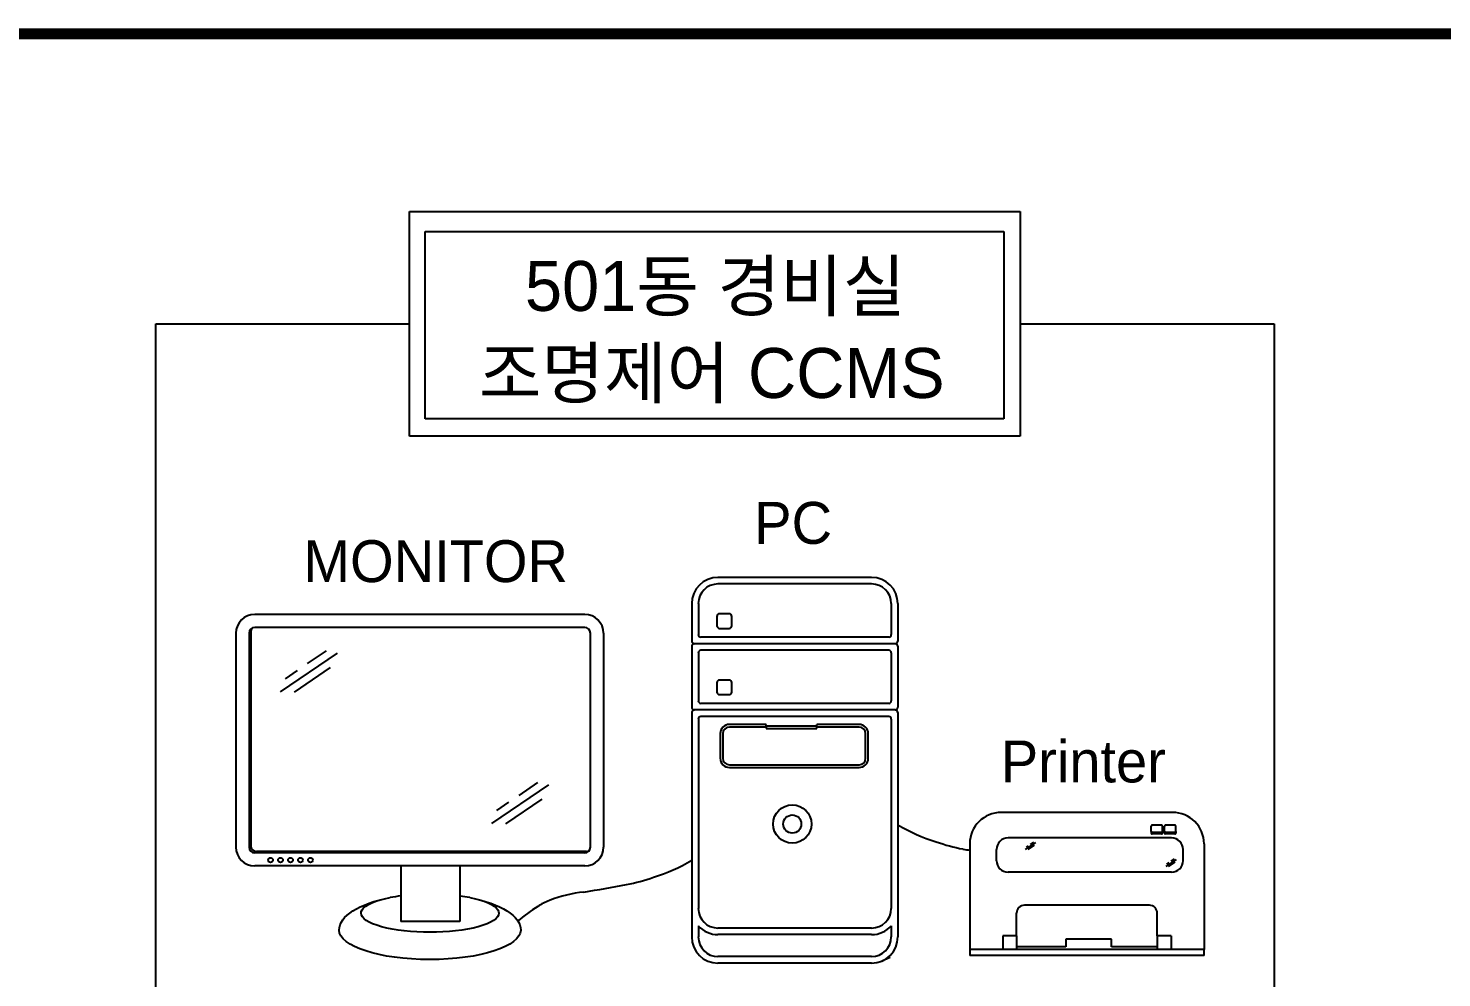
# Model space of a CAD drawing. Header units: millimetres. Extents: x 1282755 to 1285234, y -1758265 to -1757672.
# Drawn here: x 1282869.6 to 1282953.1, y -1758003.4 to -1757947.3 of the extents above; entities that cross this region are included whole.
import ezdxf
from ezdxf.enums import TextEntityAlignment as Align

# ---------------------------------------------------------------- set-up
doc = ezdxf.new("R2010")
doc.units = ezdxf.units.MM
doc.layers.add('MR', color=7, linetype='Continuous')
doc.styles.add('새굴림', font='NGULIM.TTF')

# ---------------------------------------------------------------- blocks, each defined once
blk = doc.blocks.new('CCMS(구성도)')
at = {"layer": 'MR', "color": 0}
for p, q in [((-368566.5, 61636.2), (-369084.9, 61636.2)), ((-368566.5, 61614.1), (-369084.9, 61614.1)), ((-369173.4, 61547.7), (-369173.4, 61421.4)), ((-369151.2, 61547.7), (-369151.2, 61443.6)), ((-368500.1, 61547.7), (-368500.1, 61443.6)), ((-368477.9, 61547.7), (-368477.9, 61421.4)), ((-369534.6, 61511.3), (-370648.2, 61511.3)), ((-369088.3, 61504.7), (-369088.3, 61473.1)), ((-369047.1, 61513.5), (-369079.4, 61513.5)), ((-369038.2, 61473.1), (-369038.2, 61504.7)), ((-370711.5, 61448), (-370711.5, 60725.8)), ((-370667.2, 61448), (-370667.2, 60725.8)), ((-370661.4, 61453.1), (-370661.4, 60730.8)), ((-369534.6, 61467), (-370648.2, 61467)), ((-369515.7, 61448), (-369515.7, 60725.8)), ((-369471.3, 61448), (-369471.3, 60725.8)), ((-368508.9, 61434.7), (-369142.4, 61434.7)), ((-369079.4, 61464.2), (-369047.1, 61464.2)), ((-370407.3, 61388.1), (-370470.7, 61345.2)), ((-369173.4, 61403.7), (-369173.4, 61197.8)), ((-368486.8, 61412.6), (-369164.5, 61412.6)), ((-368508.9, 61390.5), (-369142.4, 61390.5)), ((-368477.9, 61403.7), (-368477.9, 61197.8)), ((-370370.3, 61380.4), (-370562.2, 61250.5)), ((-369151.2, 61381.6), (-369151.2, 61220)), ((-368500.1, 61381.6), (-368500.1, 61220)), ((-370505.1, 61322), (-370545.8, 61294.4)), ((-370393.1, 61332.1), (-370515.4, 61249.4)), ((-369047.1, 61289.9), (-369079.4, 61289.9)), ((-369088.3, 61281.1), (-369088.3, 61249.5)), ((-369038.2, 61249.5), (-369038.2, 61281.1)), ((-368508.9, 61211.1), (-369142.4, 61211.1)), ((-369079.4, 61240.6), (-369047.1, 61240.6)), ((-369173.4, 61180.1), (-369173.4, 60423)), ((-368486.8, 61189), (-369164.5, 61189)), ((-369151.2, 61158), (-369151.2, 60519.4)), ((-368508.9, 61166.8), (-369142.4, 61166.8)), ((-368500.1, 61158), (-368500.1, 60519.4)), ((-368477.9, 61180.1), (-368477.9, 60423)), ((-369077.6, 61109), (-369077.6, 61025.9)), ((-369068.7, 61109), (-369068.7, 61025.9)), ((-368922.6, 61140), (-369046.6, 61140)), ((-368922.6, 61131.1), (-369046.6, 61131.1)), ((-368922.6, 61135), (-368922.6, 61140)), ((-368922.6, 61135), (-368751.5, 61135)), ((-368922.6, 61135), (-368922.6, 61126.2)), ((-368922.6, 61126.2), (-368751.5, 61126.2)), ((-368751.5, 61135), (-368751.5, 61140)), ((-368608.9, 61140), (-368751.5, 61140)), ((-368751.5, 61126.2), (-368751.5, 61135)), ((-368608.9, 61131.1), (-368751.5, 61131.1)), ((-368586.8, 61025.9), (-368586.8, 61109)), ((-368577.9, 61025.9), (-368577.9, 61109)), ((-369046.6, 61003.8), (-368608.9, 61003.8)), ((-369046.6, 60994.9), (-368608.9, 60994.9)), ((-369656.6, 60936), (-369848.6, 60806.2)), ((-369693.7, 60943.7), (-369757.1, 60900.8)), ((-369791.5, 60877.6), (-369832.2, 60850)), ((-369679.5, 60887.7), (-369801.8, 60805)), ((-367550.9, 60843.4), (-368129, 60843.4)), ((-367623, 60778.8), (-367623, 60796.8)), ((-367623, 60778.8), (-367623, 60773.4)), ((-367587.8, 60799.8), (-367620, 60799.8)), ((-367587.8, 60775.9), (-367620, 60775.9)), ((-367587.8, 60770.4), (-367620, 60770.4)), ((-367584.8, 60778.8), (-367584.8, 60796.8)), ((-367584.8, 60778.8), (-367584.8, 60773.4)), ((-367578.5, 60778.8), (-367578.5, 60796.8)), ((-367578.5, 60778.8), (-367578.5, 60773.4)), ((-367543.3, 60799.8), (-367575.5, 60799.8)), ((-367543.3, 60775.9), (-367575.5, 60775.9)), ((-367543.3, 60770.4), (-367575.5, 60770.4)), ((-367540.3, 60778.8), (-367540.3, 60796.8)), ((-367540.3, 60778.8), (-367540.3, 60773.4)), ((-368235.2, 60737.1), (-368235.2, 60360)), ((-368145.1, 60680.4), (-368145.1, 60717.9)), ((-367554.5, 60756.9), (-368106, 60756.9)), ((-368013.3, 60741.4), (-368048.2, 60717.8)), ((-368037.8, 60730.8), (-368045.2, 60725.8)), ((-368017.5, 60732.6), (-368039.7, 60717.6)), ((-368020.1, 60742.8), (-368031.6, 60735)), ((-367515.4, 60680.4), (-367515.4, 60717.9)), ((-367444.7, 60737.1), (-367444.7, 60381.2)), ((-369534.6, 60706.8), (-370648.2, 60706.8)), ((-369528.9, 60711.9), (-370642.4, 60711.9)), ((-367539, 60684.7), (-367573.9, 60661.1)), ((-367563.5, 60674.1), (-367570.9, 60669.1)), ((-367543.2, 60675.9), (-367565.4, 60660.9)), ((-367545.7, 60686.1), (-367557.3, 60678.3)), ((-369534.6, 60662.5), (-370648.2, 60662.5)), ((-370154.9, 60662.5), (-370154.9, 60475.6)), ((-369955.6, 60662.5), (-369955.6, 60475.6)), ((-367554.5, 60641.3), (-368106, 60641.3)), ((-367629.2, 60529.8), (-368050.7, 60529.8)), ((-368077.3, 60427.3), (-368077.3, 60503.3)), ((-367602.6, 60427.3), (-367602.6, 60503.3)), ((-369955.6, 60475.6), (-370154.9, 60475.6)), ((-369151.2, 60460.9), (-369151.2, 60423)), ((-368566.5, 60453), (-369084.9, 60453)), ((-368566.5, 60430.9), (-369084.9, 60430.9)), ((-368500.1, 60460.9), (-368500.1, 60423)), ((-368077.3, 60427.3), (-368124, 60427.3)), ((-368124, 60427.3), (-368124, 60381.2)), ((-368077.3, 60427.3), (-368077.3, 60389.9)), ((-367910.8, 60389.9), (-368077.3, 60389.9)), ((-368077.3, 60389.9), (-368077.3, 60381.2)), ((-367756.6, 60416), (-367910.8, 60416)), ((-367910.8, 60416), (-367910.8, 60389.9)), ((-367756.6, 60389.9), (-367756.6, 60416)), ((-367602.6, 60389.9), (-367756.6, 60389.9)), ((-367556, 60427.3), (-367602.6, 60427.3)), ((-367602.6, 60427.3), (-367602.6, 60381.2)), ((-367602.6, 60398.5), (-367602.6, 60389.9)), ((-367556, 60427.3), (-367556, 60381.2)), ((-368566.5, 60356.6), (-369084.9, 60356.6)), ((-368503.9, 60353.7), (-368532.4, 60341.2)), ((-368124, 60381.2), (-368235.2, 60381.2)), ((-367444.7, 60360), (-368235.2, 60360)), ((-368077.3, 60381.2), (-368124, 60381.2)), ((-367602.6, 60381.2), (-368077.3, 60381.2)), ((-367556, 60381.2), (-367602.6, 60381.2)), ((-367444.7, 60381.2), (-367556, 60381.2)), ((-367444.7, 60360), (-367444.7, 60381.2)), ((-368566.5, 60334.4), (-369084.9, 60334.4))]:
    blk.add_line(p, q, dxfattribs=at)
for centre, radius in [((-368834.2, 60804.1), 64.6), ((-368834.2, 60804.1), 30.5), ((-370594.7, 60682.4), 7.99), ((-370561.1, 60682.4), 7.99), ((-370527.4, 60682.4), 7.99), ((-370493.8, 60682.4), 7.99), ((-370460.2, 60682.4), 7.99)]:
    blk.add_circle(centre, radius, dxfattribs=at)
for centre, radius, start, end in [((-369084.9, 61547.7), 88.5, 90, 180), ((-368566.5, 61547.7), 88.5, 0, 90), ((-369084.9, 61547.7), 66.4, 90, 180), ((-368566.5, 61547.7), 66.4, 0, 90), ((-370648.2, 61448), 63.3, 90, 180), ((-369534.6, 61448), 63.3, 0, 90), ((-369079.4, 61504.7), 8.85, 90, 180), ((-369047.1, 61504.7), 8.85, 0, 90), ((-370648.2, 61448), 19, 90, 180), ((-370642.4, 61453.1), 19, 142.6891, 180), ((-369534.6, 61448), 19, 0, 90), ((-369142.4, 61443.6), 8.85, 180, 270), ((-369079.4, 61473.1), 8.85, 180, 270), ((-369047.1, 61473.1), 8.85, 270, 0), ((-368508.9, 61443.6), 8.85, 270, 0), ((-369164.5, 61421.4), 8.85, 180, 270), ((-369164.5, 61403.7), 8.85, 90, 180), ((-369142.4, 61381.6), 8.85, 90, 180), ((-368508.9, 61381.6), 8.85, 0, 90), ((-368486.8, 61421.4), 8.85, 270, 0), ((-368486.8, 61403.7), 8.85, 0, 90), ((-369079.4, 61281.1), 8.85, 90, 180), ((-369047.1, 61281.1), 8.85, 0, 90), ((-369079.4, 61249.5), 8.85, 180, 270), ((-369047.1, 61249.5), 8.85, 270, 0), ((-369164.5, 61197.8), 8.85, 180, 270), ((-369142.4, 61220), 8.85, 180, 270), ((-368508.9, 61220), 8.85, 270, 0), ((-368486.8, 61197.8), 8.85, 270, 0), ((-369164.5, 61180.1), 8.85, 90, 180), ((-369142.4, 61158), 8.85, 90, 180), ((-368508.9, 61158), 8.85, 0, 90), ((-368486.8, 61180.1), 8.85, 0, 90), ((-369046.6, 61109), 31, 90, 180), ((-369046.6, 61109), 22.1, 90, 180), ((-368608.9, 61109), 31, 0, 90), ((-368608.9, 61109), 22.1, 0, 90), ((-369046.6, 61025.9), 31, 180, 270), ((-369046.6, 61025.9), 22.1, 180, 270), ((-368608.9, 61025.9), 31, 270, 0), ((-368608.9, 61025.9), 22.1, 270, 0), ((-368129, 60737.1), 106.2, 90, 180), ((-367550.9, 60737.1), 106.2, 0, 90), ((-368171.6, 61317.1), 599.7, 239.2827, 252.7931), ((-367620, 60796.8), 2.97, 90, 180), ((-367620, 60778.8), 2.97, 180, 270), ((-367620, 60773.4), 2.97, 180, 270), ((-367587.8, 60796.8), 2.97, 0, 90), ((-367587.8, 60778.8), 2.97, 270, 0), ((-367587.8, 60773.4), 2.97, 270, 0), ((-367575.5, 60796.8), 2.97, 90, 180), ((-367575.5, 60778.8), 2.97, 180, 270), ((-367575.5, 60773.4), 2.97, 180, 270), ((-367543.3, 60796.8), 2.97, 0, 90), ((-367543.3, 60778.8), 2.97, 270, 0), ((-367543.3, 60773.4), 2.97, 270, 0), ((-370648.2, 60725.8), 63.3, 180, 270), ((-370648.2, 60725.8), 19, 180, 270), ((-370642.4, 60730.8), 19, 180, 270), ((-369534.6, 60725.8), 19, 270, 0), ((-369534.6, 60725.8), 63.3, 270, 0), ((-368163.9, 61250.1), 538.6, 249.9025, 259.9261), ((-367448.5, 64892.8), 4250.9, 259.0198, 259.3341), ((-368106, 60717.9), 39, 90, 180), ((-367554.5, 60717.9), 39, 0, 90), ((-369528.9, 60730.8), 19, 270, 299.3865), ((-369479.7, 61197.3), 599.7, 287.2069, 300.7173), ((-368106, 60680.4), 39, 180, 270), ((-367554.5, 60680.4), 39, 270, 0), ((-369487.4, 61130.3), 538.6, 280.0739, 290.0975), ((-369482.6, 60097.4), 480.3, 96.5597, 110.859), ((-370202.8, 64773), 4250.9, 279.0057, 280.9802), ((-370057, 59827.3), 740.7, 97.5904, 100.423), ((-370057, 59827.3), 740.7, 79.5351, 82.1311), ((-369288.1, 59899.7), 745.9, 122.8894, 129.2926), ((-369578.1, 60348.2), 211.9, 110.859, 122.8894), ((-368050.7, 60503.3), 26.6, 90, 180), ((-367629.2, 60503.3), 26.6, 0, 90), ((-369084.9, 60519.4), 66.4, 180, 270), ((-368566.5, 60519.4), 66.4, 270, 0), ((-369084.9, 60519.4), 88.5, 221.4096, 270), ((-368566.5, 60519.4), 88.5, 270, 318.5904), ((-369084.9, 60423), 88.5, 180, 270), ((-369084.9, 60423), 66.4, 180, 270), ((-368566.5, 60423), 88.5, 270, 0), ((-368566.5, 60423), 66.4, 270, 0)]:
    blk.add_arc(centre, radius, start, end, dxfattribs=at)
at = {"layer": 'MR', "color": 0, "extrusion": (0, 0, -1)}
for centre, major_axis, ratio, start_param, end_param in [((-370057, 60446.4), (306.4, 0), 0.39697, 3.141593, 4.259712), ((-370057, 60503.5), (-232.5, 0), 0.277659, 2.374399, 7.050379), ((-370057, 60446.4), (-306.4, 0), 0.39697, 2.025314, 3.141593), ((-370057, 60446.4), (-306.4, 0), 0.325553, 3.141593, 6.283185)]:
    blk.add_ellipse(centre, major_axis=major_axis, ratio=ratio, start_param=start_param, end_param=end_param, dxfattribs=at)
at = {"layer": 'MR', "color": 0, "style": '새굴림'}
for s, p in [('PC', (-368962.7, 61749.4)), ('MONITOR', (-370484, 61620.3)), ('Printer', (-368130.5, 60944.4))]:
    blk.add_text(s, height=141.42, dxfattribs=at).set_placement(p)

msp = doc.modelspace()

# ---------------------------------------------------------------- linework, layer by layer
at = {"layer": 'MR', "color": 1, "linetype": 'Continuous'}
for p, q in [((1282892.082, -1757958.095), (1282928.153, -1757958.095)), ((1282892.082, -1757971.37), (1282892.082, -1757958.095)), ((1282928.153, -1757958.095), (1282928.153, -1757971.37)), ((1282893.004, -1757959.271), (1282927.182, -1757959.271)), ((1282893.004, -1757970.344), (1282893.004, -1757959.271)), ((1282927.182, -1757959.271), (1282927.182, -1757970.344)), ((1282877.089, -1758013.183), (1282877.089, -1757964.732)), ((1282877.089, -1757964.732), (1282892.082, -1757964.732)), ((1282928.153, -1757964.732), (1282943.147, -1757964.732)), ((1282943.147, -1757964.732), (1282943.147, -1758013.183)), ((1282927.182, -1757970.344), (1282893.004, -1757970.344)), ((1282928.153, -1757971.37), (1282892.082, -1757971.37))]:
    msp.add_line(p, q, dxfattribs=at)
at = {"layer": 'MR', "color": 1, "const_width": 0.662}
msp.add_lwpolyline([(1282851.131, -1757947.601), (1282851.131, -1758170.574), (1283094.638, -1758170.574), (1283094.638, -1757947.601)], close=True, dxfattribs=at)

# ---------------------------------------------------------------- block references
at = {"layer": 'MR', "color": 7, "xscale": 0.01750610032309428, "yscale": 0.01750610032309428, "zscale": 0.01750610032309428}
msp.add_blockref('CCMS(구성도)', (1289371.535, -1759058.717), dxfattribs=at)

# ---------------------------------------------------------------- texts
at = {"layer": 'MR', "color": 0, "linetype": 'Continuous', "style": '새굴림'}
for s, p in [('501동 경비실', (1282910.134, -1757963.967)), ('조명제어 CCMS', (1282909.926, -1757969.108))]:
    msp.add_text(s, height=2.9498, dxfattribs=at).set_placement(p, align=Align.CENTER)

doc.saveas('drawing.dxf')
